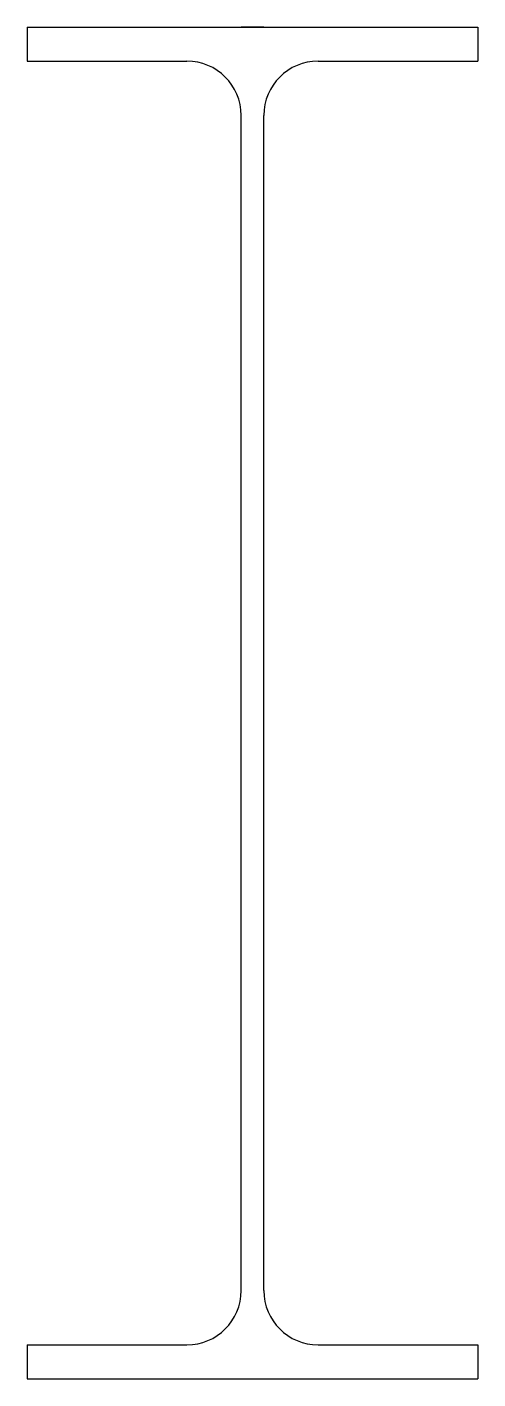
# Model space of a CAD drawing. Header units: metres. Extents: x -9.9 to 9.9, y 0 to 59.6.
import ezdxf

# ---------------------------------------------------------------- set-up
doc = ezdxf.new("R2010")
doc.units = ezdxf.units.M
doc.layers.add('细实线', color=2, linetype='Continuous')

msp = doc.modelspace()

# ---------------------------------------------------------------- linework, layer by layer
at = {"layer": '细实线'}
for p, q in [((-9.95, 59.6), (9.95, 59.6)), ((-9.95, 59.6), (-9.95, 58.1)), ((0.5, 59.6), (-0.5, 59.6)), ((9.95, 59.6), (9.95, 58.1)), ((-9.95, 58.1), (-2.9, 58.1)), ((2.9, 58.1), (9.95, 58.1)), ((-0.5, 3.9), (-0.5, 55.7)), ((0.5, 3.9), (0.5, 55.7)), ((-9.95, 1.5), (-2.9, 1.5)), ((-9.95, 1.5), (-9.95, 0)), ((2.9, 1.5), (9.95, 1.5)), ((9.95, 1.5), (9.95, 0)), ((-9.95, 0), (9.95, 0))]:
    msp.add_line(p, q, dxfattribs=at)
for centre, start, end in [((-2.9, 55.7), 0, 90), ((2.9, 55.7), 90, 180), ((-2.9, 3.9), 270, 0), ((2.9, 3.9), 180, 270)]:
    msp.add_arc(centre, 2.4, start, end, dxfattribs=at)

doc.saveas('drawing.dxf')
